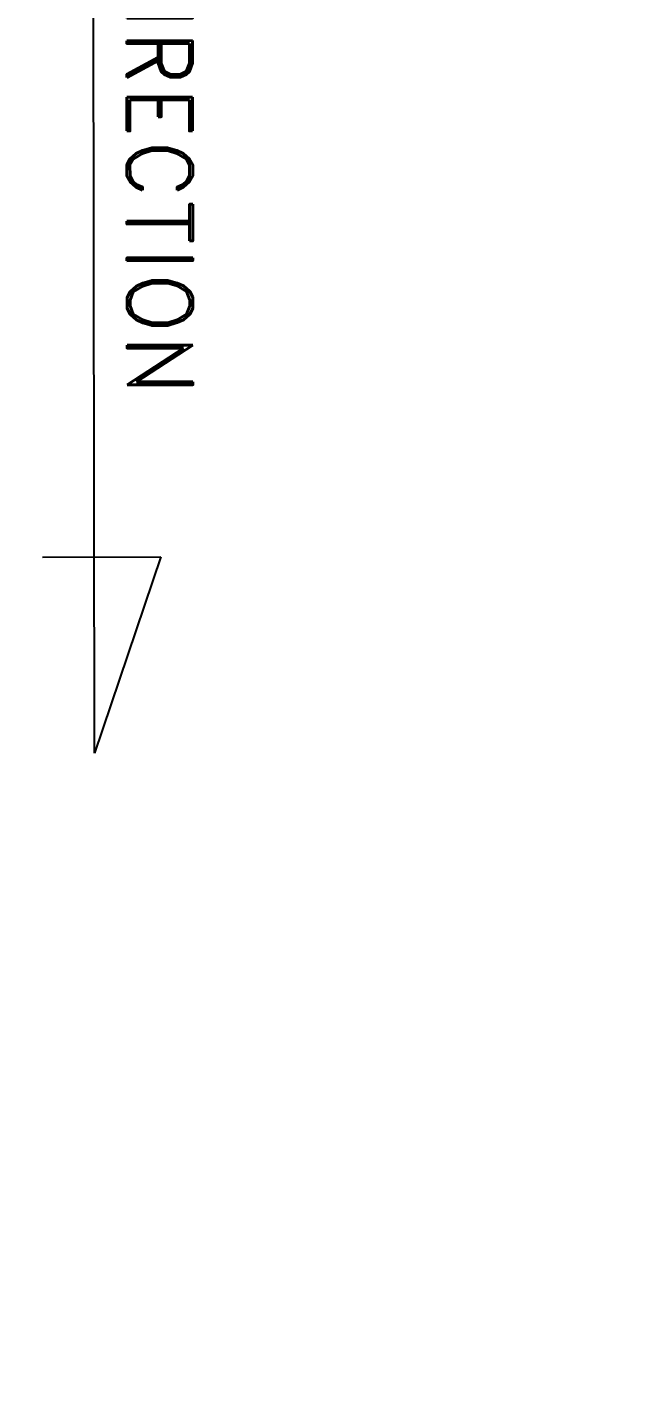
# Model space of a CAD drawing. Header units: feet. Extents: x -99009 to 3252343, y -11094690 to 9035152.
# Drawn here: x 2520587 to 2521130, y -1971870 to -1970620 of the extents above; entities that cross this region are included whole.
import ezdxf

# ---------------------------------------------------------------- set-up
doc = ezdxf.new("R2010")
doc.units = ezdxf.units.FT
for name, color, linetype in [('1', 1, 'Continuous'), ('K-LINE', 7, 'Continuous'), ('栗本図面枠', 7, 'Continuous')]:
    doc.layers.add(name, color=color, linetype=linetype)
doc.styles.add('ROMAND', font='romand', dxfattribs={"width": 0.9, "oblique": 15, "height": 3})

# ---------------------------------------------------------------- blocks, each defined once
blk = doc.blocks.new('K24582845e8a56')
at = {"layer": '栗本図面枠', "color": 1}
for p, q in [((-5417.6, 198.3, 0), (-5417.6, 306.4, 0)), ((-5417.6, 306.4, 0), (-5238.8, 245.5, 0)), ((-5238.8, 245.5, 0), (-6356.1, 245.5, 0))]:
    blk.add_line(p, q, dxfattribs=at)
at = {"layer": '栗本図面枠', "color": 1, "style": 'ROMAND'}
blk.add_text('FEEDING DIRECTION', height=60, dxfattribs=at).set_placement((-6348.6, 275.7, 0))

msp = doc.modelspace()

# ---------------------------------------------------------------- linework, layer by layer
at = {"layer": '1'}
msp.add_arc((2520410.24778, -1978395.99612), 100000, 84.1346387202, 194.3871675539, dxfattribs=at)

# ---------------------------------------------------------------- block references
at = {"layer": 'K-LINE', "color": 2, "linetype": 'Continuous', "lineweight": 15, "rotation": 270.0650517140735}
msp.add_blockref('K24582845e8a56', (2520408.11897, -1976520.99344), dxfattribs=at)

doc.saveas('drawing.dxf')
